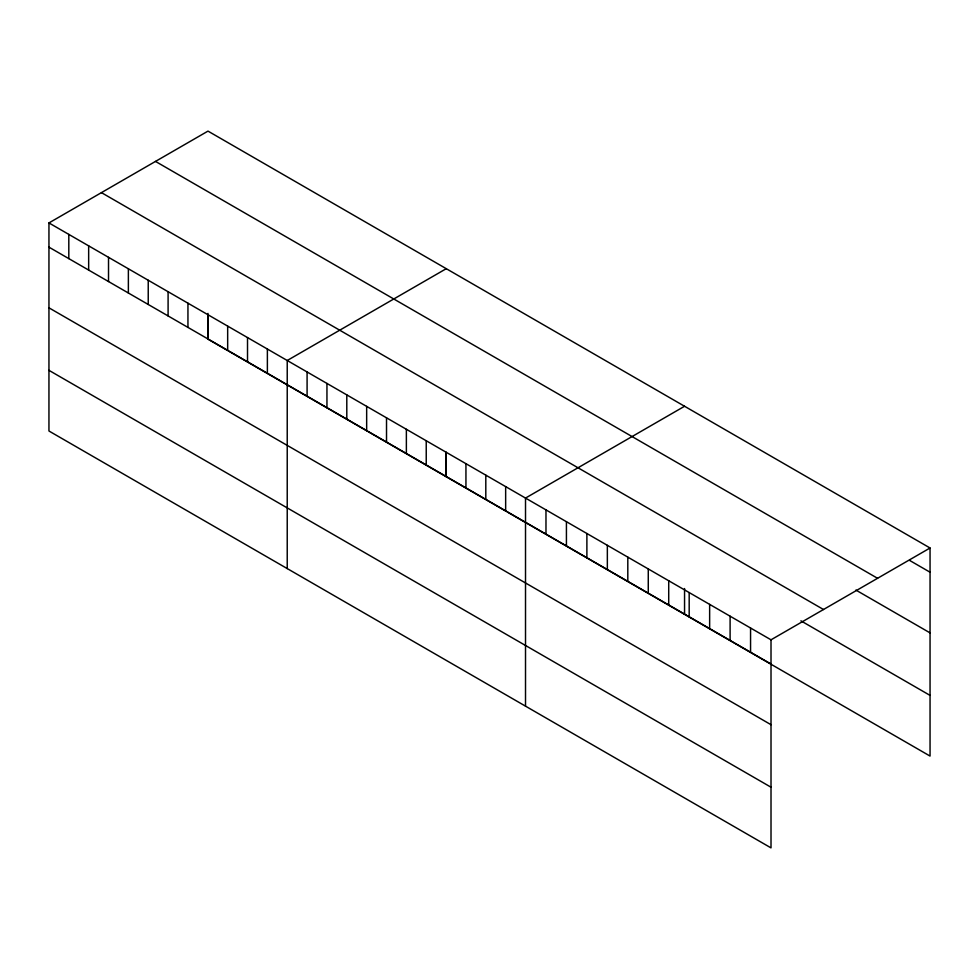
<?xml version="1.0" encoding="UTF-8"?>
<svg xmlns="http://www.w3.org/2000/svg" width="979" height="979" viewBox="0 0 979 979"><rect width="100%" height="100%" fill="white"/><g stroke="black" fill="none" stroke-linecap="round" stroke-linejoin="round"><path stroke-width="1.47" d="M48.95 222.931L771.011 639.813L771.011 847.887L48.95 431.005L48.95 222.931L207.989 131.113L930.05 547.995L930.05 756.069L507.159 511.907M446.265 268.687L287.226 360.505L287.226 568.579M684.554 406.261L525.515 498.078L525.515 706.14M771.011 639.813L930.05 547.995M909.589 560.404L930.05 572.213M155.502 161.413L877.563 578.295M855.891 590.068L930.05 632.887M101.437 192.63L823.498 609.513M800.908 620.833L930.05 695.396M48.95 247.149L771.011 664.031M227.838 350.653L207.989 339.187L207.989 313.402M229.159 351.412L366.844 430.895M368.165 431.666L505.837 511.148M48.95 307.822L771.011 724.705M48.95 370.331L771.011 787.214M750.563 628.004L750.563 652.222M730.101 616.195L730.101 640.401M709.64 604.386L709.64 628.591M689.179 592.564L689.179 616.782M684.554 588.538L684.554 614.322M668.718 580.755L668.718 604.973M648.269 568.946L648.269 593.164M627.808 557.137L627.808 581.342M607.347 545.327L607.347 569.533M586.886 533.506L586.886 557.724M566.425 521.697L566.425 545.915M545.976 509.888L545.976 534.106M505.653 486.612L505.653 510.83M485.804 475.145L485.804 499.363M465.943 463.679L465.943 487.897M446.265 452.482L446.265 476.761M446.081 452.212L446.081 476.43M426.232 440.758L426.232 464.964M406.371 429.291L406.371 453.51M386.521 417.825L386.521 442.043M366.66 406.358L366.66 430.576M346.799 394.892L346.799 419.11M326.949 383.438L326.949 407.643M307.088 371.971L307.088 396.189M267.377 349.038L267.377 373.256M247.516 337.571L247.516 361.789M227.666 326.117L227.666 350.323M207.805 314.651L207.805 338.869M187.944 303.184L187.944 327.402M168.094 291.718L168.094 315.936M148.233 280.251L148.233 304.469M128.371 268.797L128.371 293.002M108.522 257.33L108.522 281.536M88.661 245.864L88.661 270.082M68.811 234.397L68.811 258.615"/></g></svg>
